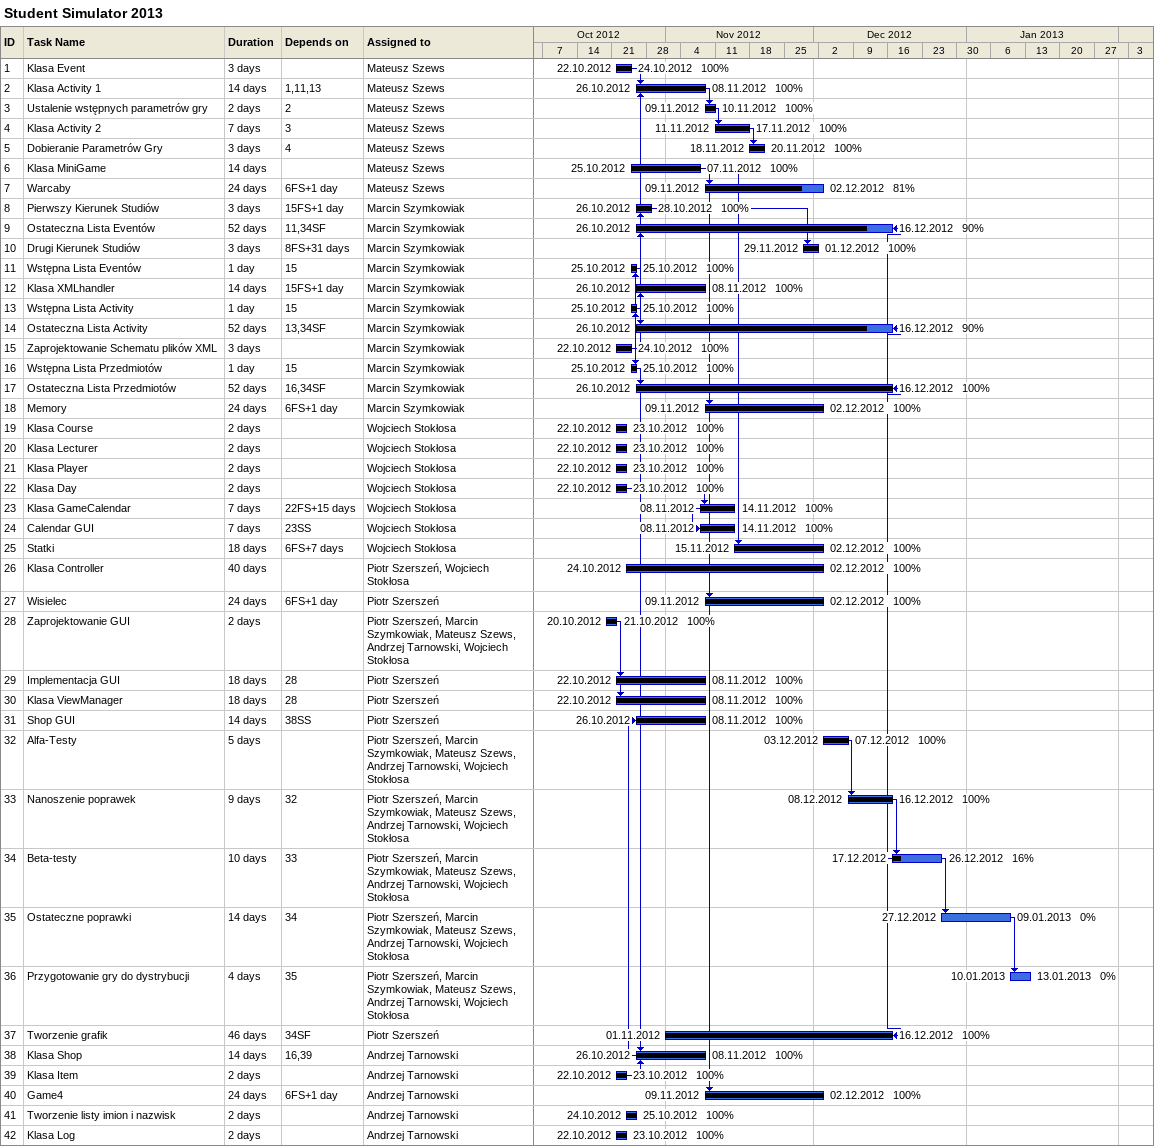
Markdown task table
Student Simulator 2013

| ID | Task | Duration | Start | Finish | Predecessors | Resources | % complete |
|---|---|---|---|---|---|---|---|
| 1 | Klasa Event | 3d | 2012-10-22 | 2012-10-24 |  | Mateusz Szews | 100 |
| 2 | Klasa Activity 1 | 14d | 2012-10-26 | 2012-11-08 | 1, 11, 13 | Mateusz Szews | 100 |
| 3 | Ustalenie wstępnych parametrów gry | 2d | 2012-11-09 | 2012-11-10 | 2 | Mateusz Szews | 100 |
| 4 | Klasa Activity 2 | 7d | 2012-11-11 | 2012-11-17 | 3 | Mateusz Szews | 100 |
| 5 | Dobieranie Parametrów Gry | 3d | 2012-11-18 | 2012-11-20 | 4 | Mateusz Szews | 100 |
| 6 | Klasa MiniGame | 14d | 2012-10-25 | 2012-11-07 |  | Mateusz Szews | 100 |
| 7 | Warcaby | 24d | 2012-11-09 | 2012-12-02 | 6FS+1d | Mateusz Szews | 81 |
| 8 | Pierwszy Kierunek Studiów | 3d | 2012-10-26 | 2012-10-28 | 15FS+1d | Marcin Szymkowiak | 100 |
| 9 | Ostateczna Lista Eventów | 52d | 2012-10-26 | 2012-12-16 | 11, 34SF | Marcin Szymkowiak | 90 |
| 10 | Drugi Kierunek Studiów | 3d | 2012-11-29 | 2012-12-01 | 8FS+31d | Marcin Szymkowiak | 100 |
| 11 | Wstępna Lista Eventów | 1d | 2012-10-25 | 2012-10-25 | 15 | Marcin Szymkowiak | 100 |
| 12 | Klasa XMLhandler | 14d | 2012-10-26 | 2012-11-08 | 15FS+1d | Marcin Szymkowiak | 100 |
| 13 | Wstępna Lista Activity | 1d | 2012-10-25 | 2012-10-25 | 15 | Marcin Szymkowiak | 100 |
| 14 | Ostateczna Lista Activity | 52d | 2012-10-26 | 2012-12-16 | 13, 34SF | Marcin Szymkowiak | 90 |
| 15 | Zaprojektowanie Schematu plików XML | 3d | 2012-10-22 | 2012-10-24 |  | Marcin Szymkowiak | 100 |
| 16 | Wstępna Lista Przedmiotów | 1d | 2012-10-25 | 2012-10-25 | 15 | Marcin Szymkowiak | 100 |
| 17 | Ostateczna Lista Przedmiotów | 52d | 2012-10-26 | 2012-12-16 | 16, 34SF | Marcin Szymkowiak | 100 |
| 18 | Memory | 24d | 2012-11-09 | 2012-12-02 | 6FS+1d | Marcin Szymkowiak | 100 |
| 19 | Klasa Course | 2d | 2012-10-22 | 2012-10-23 |  | Wojciech Stokłosa | 100 |
| 20 | Klasa Lecturer | 2d | 2012-10-22 | 2012-10-23 |  | Wojciech Stokłosa | 100 |
| 21 | Klasa Player | 2d | 2012-10-22 | 2012-10-23 |  | Wojciech Stokłosa | 100 |
| 22 | Klasa Day | 2d | 2012-10-22 | 2012-10-23 |  | Wojciech Stokłosa | 100 |
| 23 | Klasa GameCalendar | 7d | 2012-11-08 | 2012-11-14 | 22FS+15d | Wojciech Stokłosa | 100 |
| 24 | Calendar GUI | 7d | 2012-11-08 | 2012-11-14 | 23SS | Wojciech Stokłosa | 100 |
| 25 | Statki | 18d | 2012-11-15 | 2012-12-02 | 6FS+7d | Wojciech Stokłosa | 100 |
| 26 | Klasa Controller | 40d | 2012-10-24 | 2012-12-02 |  | Piotr Szerszeń, Wojciech Stokłosa | 100 |
| 27 | Wisielec | 24d | 2012-11-09 | 2012-12-02 | 6FS+1d | Piotr Szerszeń | 100 |
| 28 | Zaprojektowanie GUI | 2d | 2012-10-20 | 2012-10-21 |  | Piotr Szerszeń, Marcin Szymkowiak, Mateusz Szews, Andrzej Tarnowski, Wojciech Stokłosa | 100 |
| 29 | Implementacja GUI | 18d | 2012-10-22 | 2012-11-08 | 28 | Piotr Szerszeń | 100 |
| 30 | Klasa ViewManager | 18d | 2012-10-22 | 2012-11-08 | 28 | Piotr Szerszeń | 100 |
| 31 | Shop GUI | 14d | 2012-10-26 | 2012-11-08 | 38SS | Piotr Szerszeń | 100 |
| 32 | Alfa-Testy | 5d | 2012-12-03 | 2012-12-07 |  | Piotr Szerszeń, Marcin Szymkowiak, Mateusz Szews, Andrzej Tarnowski, Wojciech Stokłosa | 100 |
| 33 | Nanoszenie poprawek | 9d | 2012-12-08 | 2012-12-16 | 32 | Piotr Szerszeń, Marcin Szymkowiak, Mateusz Szews, Andrzej Tarnowski, Wojciech Stokłosa | 100 |
| 34 | Beta-testy | 10d | 2012-12-17 | 2012-12-26 | 33 | Piotr Szerszeń, Marcin Szymkowiak, Mateusz Szews, Andrzej Tarnowski, Wojciech Stokłosa | 16 |
| 35 | Ostateczne poprawki | 14d | 2012-12-27 | 2013-01-09 | 34 | Piotr Szerszeń, Marcin Szymkowiak, Mateusz Szews, Andrzej Tarnowski, Wojciech Stokłosa | 0 |
| 36 | Przygotowanie gry do dystrybucji | 4d | 2013-01-10 | 2013-01-13 | 35 | Piotr Szerszeń, Marcin Szymkowiak, Mateusz Szews, Andrzej Tarnowski, Wojciech Stokłosa | 0 |
| 37 | Tworzenie grafik | 46d | 2012-11-01 | 2012-12-16 | 34SF | Piotr Szerszeń | 100 |
| 38 | Klasa Shop | 14d | 2012-10-26 | 2012-11-08 | 16, 39 | Andrzej Tarnowski | 100 |
| 39 | Klasa Item | 2d | 2012-10-22 | 2012-10-23 |  | Andrzej Tarnowski | 100 |
| 40 | Game4 | 24d | 2012-11-09 | 2012-12-02 | 6FS+1d | Andrzej Tarnowski | 100 |
| 41 | Tworzenie listy imion i nazwisk | 2d | 2012-10-24 | 2012-10-25 |  | Andrzej Tarnowski | 100 |
| 42 | Klasa Log | 2d | 2012-10-22 | 2012-10-23 |  | Andrzej Tarnowski | 100 |
